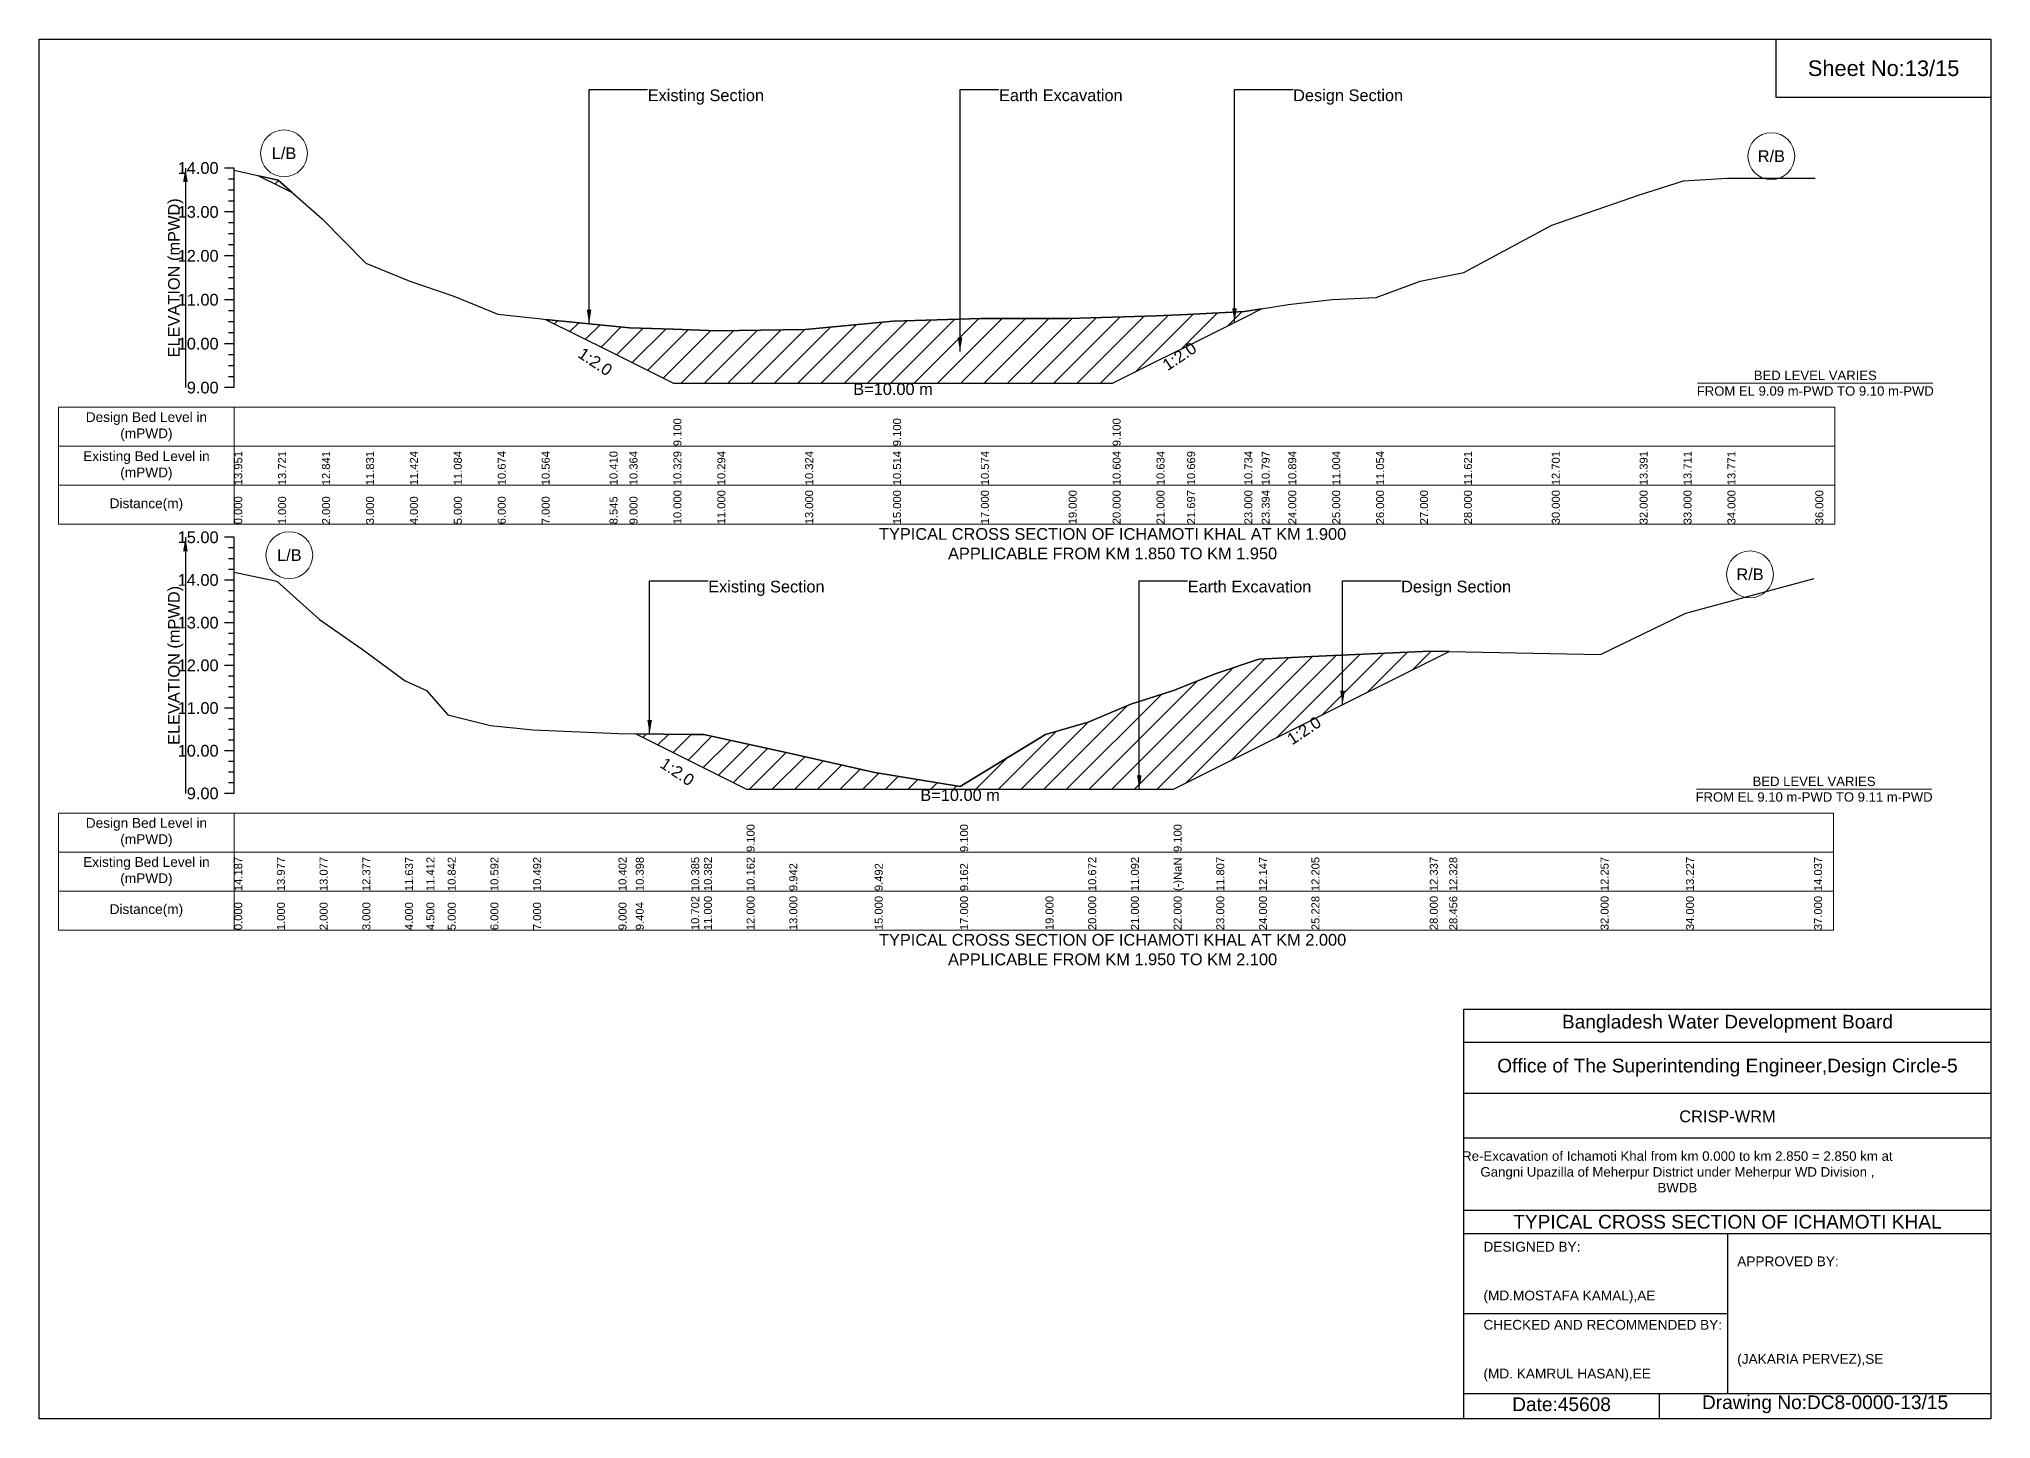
# Model space of a CAD drawing. Header units: inches. Extents: x 91000 to 258649, y -5656 to 4.
# Drawn here: x 220000 to 228000, y -5656 to 0 of the extents above; entities that cross this region are included whole.
import ezdxf

# ---------------------------------------------------------------- set-up
doc = ezdxf.new("R2010")
doc.units = ezdxf.units.IN
doc.header["$LTSCALE"] = 7
doc.header["$MEASUREMENT"] = 0
for name, color, linetype, lineweight in [('Cross section Data Border', 7, 'Continuous', 9), ('Cross Section Labels', 7, 'Continuous', 9), ('Existing_Bed_Level for Xsection', 7, 'Continuous', 25)]:
    doc.layers.add(name, color=color, linetype=linetype, lineweight=lineweight)
doc.styles.get("Standard").update_dxf_attribs({"font": 'arial.ttf'})
doc.dimstyles.get("Standard").update_dxf_attribs({"dimtxt": 0.18, "dimasz": 0.18, "dimexe": 0.18, "dimexo": 0.0625, "dimgap": 0.09, "dimtad": 0, "dimtih": 1, "dimtoh": 1, "dimdec": 4, "dimzin": 0, "dimdsep": 46, "dimtxsty": 'Standard', "dimcen": 0.09, "dimadec": 0, "dimazin": 0, "dimtfac": 1, "dimtdec": 4, "dimtofl": 0, "dimtmove": 0, "dimatfit": 3, "dimfxl": 1, "dimtolj": 1, "dimtzin": 0, "dimarcsym": 0})

msp = doc.modelspace()

# ---------------------------------------------------------------- hatches: boundary and pattern name
at = {"layer": 'Existing_Bed_Level for Xsection'}
h = msp.add_hatch(dxfattribs=at)
h.set_pattern_fill('ANSI31', color=256, scale=540, style=0)
h.paths.add_polyline_path([(220899.3, -560.6), (220980, -600.9), (221037.3, -629.6), (220980, -579.1)])
h = msp.add_hatch(dxfattribs=at)
h.set_pattern_fill('ANSI31', color=256, scale=540, style=0)
h.paths.add_polyline_path([(222076.2, -1149), (222338.1, -1280), (222420, -1320.9), (222600, -1410.9), (222780, -1410.9), (223140, -1410.9), (223500, -1410.9), (223860, -1410.9), (224220, -1410.9), (224400, -1410.9), (224580, -1320.9), (224705.5, -1258.2), (224940, -1140.9), (225010.9, -1105.4), (224940, -1116.8), (224705.5, -1128.5), (224580, -1134.8), (224400, -1140.2), (224220, -1145.6), (223860, -1145.6), (223500, -1156.4), (223140, -1190.6), (222780, -1196), (222600, -1189.7), (222420, -1183.4), (222338.1, -1175.2)])
h = msp.add_hatch(dxfattribs=at)
h.set_pattern_fill('ANSI31', color=256, scale=525, style=0)
h.paths.add_polyline_path([(222445.7, -2847.7), (222672.9, -2961.3), (222725, -2987.4), (222900, -3074.9), (223075, -3074.9), (223425, -3074.9), (223775, -3074.9), (224125, -3074.9), (224300, -3074.9), (224475, -3074.9), (224650, -3074.9), (224825, -2987.4), (225000, -2899.9), (225214.9, -2792.4), (225700, -2549.9), (225779.8, -2510), (225700, -2508.4), (225214.9, -2531.4), (225000, -2541.6), (224825, -2601.1), (224650, -2670.3), (224475, -2726.3), (224300, -2799.8), (224125, -2850.5), (223775, -3064), (223425, -3006.2), (223075, -2927.5), (222900, -2889), (222725, -2850.5), (222672.9, -2850)])

# ---------------------------------------------------------------- linework, layer by layer
for points in [[(220000, 0), (228000, 0), (228000, -5656), (220000, -5656)], [(227120, 0), (228000, 0), (228000, -240), (227120, -240)]]:
    msp.add_lwpolyline(points, close=True)
for points in [[(225840, -5656), (225840, -3976), (228000, -3976)], [(225840, -4112), (228000, -4112)], [(225840, -4320), (228000, -4320)], [(225840, -4504), (228000, -4504)], [(225840, -4800), (228000, -4800)], [(225840, -4896), (228000, -4896)], [(226920, -4896), (226920, -5552)], [(225840, -5224), (226920, -5224)], [(225840, -5552), (228000, -5552)], [(226640, -5552), (226640, -5656)]]:
    msp.add_lwpolyline(points)
at = {"layer": 'Cross section Data Border'}
for points in [[(220080, -1508.9), (227360, -1508.9), (227360, -1988.9), (220080, -1988.9)], [(220080, -3172.4), (227355, -3172.4), (227355, -3652.4), (220080, -3652.4)]]:
    msp.add_lwpolyline(points, close=True, dxfattribs=at)
for points in [[(220800, -1508.9), (220800, -1988.9)], [(220080, -1668.9), (227360, -1668.9)], [(220080, -1828.9), (227360, -1828.9)], [(220800, -3172.4), (220800, -3652.4)], [(220080, -3332.4), (227355, -3332.4)], [(220080, -3492.4), (227355, -3492.4)]]:
    msp.add_lwpolyline(points, dxfattribs=at)
at = {"layer": 'Cross Section Labels'}
for points in [[(226797.8, -1410.9), (227762.2, -1410.9)], [(226792.8, -3074.9), (227757.2, -3074.9)]]:
    msp.add_lwpolyline(points, dxfattribs=at)
for centre in [(221004, -468.4), (227100, -480.1), (221025.9, -2115.5), (227012.5, -2194.3)]:
    msp.add_circle(centre, 96, dxfattribs=at)
at = {"layer": 'Existing_Bed_Level for Xsection'}
for points in [[(220800, -528.9), (220760, -528.9)], [(220800, -1428.9), (220800, -1248.9), (220800, -1068.9), (220800, -888.9), (220800, -708.9), (220800, -528.9)], [(220800, -537.7), (220980, -579.1), (221160, -737.5), (221340, -919.3), (221520, -992.6), (221700, -1053.8), (221880, -1127.6), (222060, -1147.4), (222076.2, -1149), (222338.1, -1175.2), (222420, -1183.4), (222600, -1189.7), (222600, -1189.7), (222780, -1196), (223140, -1190.6), (223500, -1156.4), (223500, -1156.4), (223860, -1145.6), (224220, -1145.6), (224400, -1140.2), (224400, -1140.2), (224580, -1134.8), (224705.5, -1128.5), (224940, -1116.8), (225010.9, -1105.4), (225120, -1088), (225300, -1068.2), (225480, -1059.2), (225660, -992.6), (225840, -957.1), (226200, -762.7), (226560, -638.5), (226740, -580.9), (226920, -570.1), (227280, -570.1)], [(220800, -573.9), (220776, -573.9)], [(220800, -618.9), (220776, -618.9)], [(220800, -708.9), (220760, -708.9)], [(220800, -663.9), (220776, -663.9)], [(220800, -753.9), (220776, -753.9)], [(220800, -798.9), (220776, -798.9)], [(220800, -843.9), (220776, -843.9)], [(220800, -888.9), (220760, -888.9)], [(220800, -933.9), (220776, -933.9)], [(220800, -978.9), (220776, -978.9)], [(220800, -1023.9), (220776, -1023.9)], [(220800, -1068.9), (220760, -1068.9)], [(220800, -1113.9), (220776, -1113.9)], [(220800, -1158.9), (220776, -1158.9)], [(220800, -1248.9), (220760, -1248.9)], [(220800, -1203.9), (220776, -1203.9)], [(220800, -1293.9), (220776, -1293.9)], [(220800, -1338.9), (220776, -1338.9)], [(220800, -1428.9), (220760, -1428.9)], [(220800, -1383.9), (220776, -1383.9)], [(220800, -2042.4), (220760, -2042.4)], [(220800, -3092.4), (220800, -2917.4), (220800, -2742.4), (220800, -2567.4), (220800, -2392.4), (220800, -2217.4), (220800, -2042.4)], [(220800, -2086.1), (220776, -2086.1)], [(220800, -2129.9), (220776, -2129.9)], [(220800, -2217.4), (220760, -2217.4)], [(220800, -2173.6), (220776, -2173.6)], [(220800, -2184.6), (220975, -2221.4), (221150, -2378.9), (221325, -2501.4), (221500, -2630.9), (221587.5, -2670.3), (221675, -2770), (221850, -2813.8), (222025, -2831.3), (222375, -2847), (222445.7, -2847.7), (222672.9, -2850), (222725, -2850.5), (222900, -2889), (222900, -2889), (223075, -2927.5), (223425, -3006.2), (223775, -3064), (223775, -3064), (224125, -2850.5), (224300, -2799.8), (224475, -2726.3), (224650, -2670.3), (224650, -2670.3), (224825, -2601.1), (225000, -2541.6), (225214.9, -2531.4), (225700, -2508.4), (225779.8, -2510), (226400, -2522.4), (226750, -2352.6), (227275, -2210.9)], [(220800, -2261.1), (220776, -2261.1)], [(220800, -2304.9), (220776, -2304.9)], [(220800, -2392.4), (220760, -2392.4)], [(220800, -2348.6), (220776, -2348.6)], [(220800, -2436.1), (220776, -2436.1)], [(220800, -2479.9), (220776, -2479.9)], [(220800, -2523.6), (220776, -2523.6)], [(220800, -2567.4), (220760, -2567.4)], [(220800, -2611.1), (220776, -2611.1)], [(220800, -2654.9), (220776, -2654.9)], [(220800, -2698.6), (220776, -2698.6)], [(220800, -2742.4), (220760, -2742.4)], [(220800, -2786.1), (220776, -2786.1)], [(220800, -2829.9), (220776, -2829.9)], [(220800, -2873.6), (220776, -2873.6)], [(220800, -2917.4), (220760, -2917.4)], [(220800, -2961.1), (220776, -2961.1)], [(220800, -3004.9), (220776, -3004.9)], [(220800, -3092.4), (220760, -3092.4)], [(220800, -3048.6), (220776, -3048.6)]]:
    msp.add_lwpolyline(points, dxfattribs=at)
for points in [[(220899.3, -560.6), (220980, -600.9), (221037.3, -629.6), (220980, -579.1)], [(222076.2, -1149), (222076.2, -1149), (222338.1, -1280), (222420, -1320.9), (222600, -1410.9), (222600, -1410.9), (222780, -1410.9), (223140, -1410.9), (223500, -1410.9), (223500, -1410.9), (223860, -1410.9), (224220, -1410.9), (224400, -1410.9), (224400, -1410.9), (224580, -1320.9), (224705.5, -1258.2), (224940, -1140.9), (225010.9, -1105.4), (225010.9, -1105.4), (225010.9, -1105.4), (224940, -1116.8), (224705.5, -1128.5), (224580, -1134.8), (224400, -1140.2), (224400, -1140.2), (224220, -1145.6), (223860, -1145.6), (223500, -1156.4), (223500, -1156.4), (223140, -1190.6), (222780, -1196), (222600, -1189.7), (222600, -1189.7), (222420, -1183.4), (222338.1, -1175.2), (222076.2, -1149)], [(222445.7, -2847.7), (222445.7, -2847.7), (222672.9, -2961.3), (222725, -2987.4), (222900, -3074.9), (222900, -3074.9), (223075, -3074.9), (223425, -3074.9), (223775, -3074.9), (223775, -3074.9), (224125, -3074.9), (224300, -3074.9), (224475, -3074.9), (224650, -3074.9), (224650, -3074.9), (224825, -2987.4), (225000, -2899.9), (225214.9, -2792.4), (225700, -2549.9), (225779.8, -2510), (225779.8, -2510), (225779.8, -2510), (225700, -2508.4), (225214.9, -2531.4), (225000, -2541.6), (224825, -2601.1), (224650, -2670.3), (224650, -2670.3), (224475, -2726.3), (224300, -2799.8), (224125, -2850.5), (223775, -3064), (223775, -3064), (223425, -3006.2), (223075, -2927.5), (222900, -2889), (222900, -2889), (222725, -2850.5), (222672.9, -2850), (222445.7, -2847.7)]]:
    msp.add_lwpolyline(points, close=True, dxfattribs=at)

# ---------------------------------------------------------------- texts
at = {"attachment_point": 5}
for s, insert, char_height in [('Sheet No:13/15', (227560, -120), 64), ('Bangladesh Water Development Board', (226920, -4036), 56), ('Office of The Superintending Engineer,Design Circle-5', (226920, -4216), 56)]:
    msp.add_mtext(s, dxfattribs=dict(at, insert=insert, char_height=char_height))
for s, insert, char_height, width, attachment_point in [('CRISP-WRM', (226920, -4416), 48, 2240, 5), ('Re-Excavation of Ichamoti Khal from km 0.000 to km 2.850 = 2.850 km at^JGangni Upazilla of Meherpur District under Meherpur WD Division ,^JBWDB', (226714.8, -4643.3), 38.88, 1749.6, 5), ('TYPICAL CROSS SECTION OF ICHAMOTI KHAL', (226920, -4848), 56, 2240, 5), ('DESIGNED BY:^J^J^J(MD.MOSTAFA KAMAL),AE', (225920, -5056), 40, 1120, 4), ('APPROVED BY:^J^J^J^J^J^J(JAKARIA PERVEZ),SE', (226960, -5216), 40, 1120, 4), ('CHECKED AND RECOMMENDED BY:^J^J^J(MD. KAMRUL HASAN),EE', (225920, -5376), 40, 1120, 4), ('Date:45608', (226240, -5596), 56, 1120, 5), ('Drawing No:DC8-0000-13/15', (227320, -5596), 56, 1760, 5)]:
    msp.add_mtext(s, dxfattribs=dict(insert=insert, char_height=char_height, width=width, attachment_point=attachment_point))
at = {"layer": 'Cross section Data Border', "char_height": 40, "width": 640, "attachment_point": 5}
for s, insert in [('Design Bed Level in (mPWD)', (220440, -1588.9)), ('Existing Bed Level in (mPWD)', (220440, -1748.9)), ('Distance(m)', (220440, -1908.9)), ('Design Bed Level in (mPWD)', (220440, -3252.4)), ('Existing Bed Level in (mPWD)', (220440, -3412.4)), ('Distance(m)', (220440, -3572.4))]:
    msp.add_mtext(s, dxfattribs=dict(at, insert=insert))
at = {"layer": 'Cross Section Labels'}
for s, insert, char_height, attachment_point in [('Existing Section', (222494.4, -206.6), 48, 1), ('Earth Excavation', (223934.4, -206.6), 48, 1), ('Design Section', (225139.8, -206.6), 48, 1), ('L/B', (221004, -468.4), 48, 5), ('R/B', (227100, -480.1), 48, 5), ('BED LEVEL VARIES ^JFROM EL 9.09 m-PWD TO 9.10 m-PWD', (227280, -1410.9), 38.4, 5), ('B=10.00 m', (223500, -1410.9), 48, 2), ('TYPICAL CROSS SECTION OF ICHAMOTI KHAL AT KM 1.900^JAPPLICABLE FROM KM 1.850 TO KM 1.950', (224400, -2068.9), 48, 5), ('L/B', (221025.9, -2115.5), 48, 5), ('Existing Section', (222742.5, -2220.3), 48, 1), ('Earth Excavation', (224707.7, -2220.3), 48, 1), ('Design Section', (225582.4, -2220.3), 48, 1), ('R/B', (227012.5, -2194.3), 48, 5), ('BED LEVEL VARIES ^JFROM EL 9.10 m-PWD TO 9.11 m-PWD', (227275, -3074.9), 38.4, 5), ('B=10.00 m', (223775, -3074.9), 48, 2), ('TYPICAL CROSS SECTION OF ICHAMOTI KHAL AT KM 2.000^JAPPLICABLE FROM KM 1.950 TO KM 2.100', (224400, -3732.4), 48, 5)]:
    msp.add_mtext(s, dxfattribs=dict(at, insert=insert, char_height=char_height, attachment_point=attachment_point))
at = {"layer": 'Cross Section Labels', "char_height": 48, "attachment_point": 2}
for insert, rotation in [((222293.1, -1302.5), 326.30993), ((224660.5, -1280.7), 33.69007), ((225171.1, -2814.3), 33.69007), ((222629.1, -2983.2), 326.30993)]:
    msp.add_mtext('1:2.0', dxfattribs=dict(at, insert=insert, rotation=rotation))
at = {"layer": 'Existing_Bed_Level for Xsection', "char_height": 48, "attachment_point": 6}
for s, insert in [('14.00', (220736, -528.9)), ('13.00', (220736, -708.9)), ('12.00', (220736, -888.9)), ('11.00', (220736, -1068.9)), ('10.00', (220736, -1248.9)), ('9.00', (220736, -1428.9)), ('15.00', (220736, -2042.4)), ('14.00', (220736, -2217.4)), ('13.00', (220736, -2392.4)), ('12.00', (220736, -2567.4)), ('11.00', (220736, -2742.4)), ('10.00', (220736, -2917.4)), ('9.00', (220736, -3092.4))]:
    msp.add_mtext(s, dxfattribs=dict(at, insert=insert))
at = {"layer": 'Existing_Bed_Level for Xsection', "rotation": 90}
for s, insert, char_height, attachment_point in [('ELEVATION (mPWD)', (220560, -978.9), 48, 5), ('9.100', (222600, -1668.9), 32.8, 1), ('9.100', (223500, -1668.9), 32.8, 1), ('9.100', (224400, -1668.9), 32.8, 1), ('13.951', (220800, -1828.9), 32.8, 1), ('13.721', (220980, -1828.9), 32.8, 1), ('12.841', (221160, -1828.9), 32.8, 1), ('11.831', (221340, -1828.9), 32.8, 1), ('11.424', (221520, -1828.9), 32.8, 1), ('11.084', (221700, -1828.9), 32.8, 1), ('10.674', (221880, -1828.9), 32.8, 1), ('10.564', (222060, -1828.9), 32.8, 1), ('10.410', (222338.1, -1828.9), 32.8, 1), ('10.364', (222420, -1828.9), 32.8, 1), ('10.329', (222600, -1828.9), 32.8, 1), ('10.294', (222780, -1828.9), 32.8, 1), ('10.324', (223140, -1828.9), 32.8, 1), ('10.514', (223500, -1828.9), 32.8, 1), ('10.574', (223860, -1828.9), 32.8, 1), ('10.604', (224400, -1828.9), 32.8, 1), ('10.634', (224580, -1828.9), 32.8, 1), ('10.669', (224705.5, -1828.9), 32.8, 1), ('10.734', (224940, -1828.9), 32.8, 1), ('10.797', (225010.9, -1828.9), 32.8, 1), ('10.894', (225120, -1828.9), 32.8, 1), ('11.004', (225300, -1828.9), 32.8, 1), ('11.054', (225480, -1828.9), 32.8, 1), ('11.621', (225840, -1828.9), 32.8, 1), ('12.701', (226200, -1828.9), 32.8, 1), ('13.391', (226560, -1828.9), 32.8, 1), ('13.711', (226740, -1828.9), 32.8, 1), ('13.771', (226920, -1828.9), 32.8, 1), ('0.000', (220800, -1988.9), 32.8, 1), ('1.000', (220980, -1988.9), 32.8, 1), ('2.000', (221160, -1988.9), 32.8, 1), ('3.000', (221340, -1988.9), 32.8, 1), ('4.000', (221520, -1988.9), 32.8, 1), ('5.000', (221700, -1988.9), 32.8, 1), ('6.000', (221880, -1988.9), 32.8, 1), ('7.000', (222060, -1988.9), 32.8, 1), ('8.545', (222338.1, -1988.9), 32.8, 1), ('9.000', (222420, -1988.9), 32.8, 1), ('10.000', (222600, -1988.9), 32.8, 1), ('11.000', (222780, -1988.9), 32.8, 1), ('13.000', (223140, -1988.9), 32.8, 1), ('15.000', (223500, -1988.9), 32.8, 1), ('17.000', (223860, -1988.9), 32.8, 1), ('19.000', (224220, -1988.9), 32.8, 1), ('20.000', (224400, -1988.9), 32.8, 1), ('21.000', (224580, -1988.9), 32.8, 1), ('21.697', (224705.5, -1988.9), 32.8, 1), ('23.000', (224940, -1988.9), 32.8, 1), ('23.394', (225010.9, -1988.9), 32.8, 1), ('24.000', (225120, -1988.9), 32.8, 1), ('25.000', (225300, -1988.9), 32.8, 1), ('26.000', (225480, -1988.9), 32.8, 1), ('27.000', (225660, -1988.9), 32.8, 1), ('28.000', (225840, -1988.9), 32.8, 1), ('30.000', (226200, -1988.9), 32.8, 1), ('32.000', (226560, -1988.9), 32.8, 1), ('33.000', (226740, -1988.9), 32.8, 1), ('34.000', (226920, -1988.9), 32.8, 1), ('36.000', (227280, -1988.9), 32.8, 1), ('ELEVATION (mPWD)', (220560, -2567.4), 48, 5), ('9.100', (222900, -3332.4), 32.8, 1), ('9.100', (223775, -3332.4), 32.8, 1), ('9.100', (224650, -3332.4), 32.8, 1), ('14.187', (220800, -3492.4), 32.8, 1), ('13.977', (220975, -3492.4), 32.8, 1), ('13.077', (221150, -3492.4), 32.8, 1), ('12.377', (221325, -3492.4), 32.8, 1), ('11.637', (221500, -3492.4), 32.8, 1), ('11.412', (221587.5, -3492.4), 32.8, 1), ('10.842', (221675, -3492.4), 32.8, 1), ('10.592', (221850, -3492.4), 32.8, 1), ('10.492', (222025, -3492.4), 32.8, 1), ('10.402', (222375, -3492.4), 32.8, 1), ('10.398', (222445.7, -3492.4), 32.8, 1), ('10.385', (222672.9, -3492.4), 32.8, 1), ('10.382', (222725, -3492.4), 32.8, 1), ('10.162', (222900, -3492.4), 32.8, 1), ('10.672', (224300, -3492.4), 32.8, 1), ('11.092', (224475, -3492.4), 32.8, 1), ('(-)NaN', (224650, -3492.4), 32.8, 1), ('11.807', (224825, -3492.4), 32.8, 1), ('12.147', (225000, -3492.4), 32.8, 1), ('12.205', (225214.9, -3492.4), 32.8, 1), ('12.337', (225700, -3492.4), 32.8, 1), ('12.328', (225779.8, -3492.4), 32.8, 1), ('12.257', (226400, -3492.4), 32.8, 1), ('13.227', (226750, -3492.4), 32.8, 1), ('14.037', (227275, -3492.4), 32.8, 1), ('9.942', (223075, -3492.4), 32.8, 1), ('9.492', (223425, -3492.4), 32.8, 1), ('9.162', (223775, -3492.4), 32.8, 1), ('10.702', (222672.9, -3652.4), 32.8, 1), ('11.000', (222725, -3652.4), 32.8, 1), ('12.000', (222900, -3652.4), 32.8, 1), ('13.000', (223075, -3652.4), 32.8, 1), ('15.000', (223425, -3652.4), 32.8, 1), ('17.000', (223775, -3652.4), 32.8, 1), ('19.000', (224125, -3652.4), 32.8, 1), ('20.000', (224300, -3652.4), 32.8, 1), ('21.000', (224475, -3652.4), 32.8, 1), ('22.000', (224650, -3652.4), 32.8, 1), ('23.000', (224825, -3652.4), 32.8, 1), ('24.000', (225000, -3652.4), 32.8, 1), ('25.228', (225214.9, -3652.4), 32.8, 1), ('28.000', (225700, -3652.4), 32.8, 1), ('28.456', (225779.8, -3652.4), 32.8, 1), ('32.000', (226400, -3652.4), 32.8, 1), ('34.000', (226750, -3652.4), 32.8, 1), ('37.000', (227275, -3652.4), 32.8, 1), ('0.000', (220800, -3652.4), 32.8, 1), ('1.000', (220975, -3652.4), 32.8, 1), ('2.000', (221150, -3652.4), 32.8, 1), ('3.000', (221325, -3652.4), 32.8, 1), ('4.000', (221500, -3652.4), 32.8, 1), ('4.500', (221587.5, -3652.4), 32.8, 1), ('5.000', (221675, -3652.4), 32.8, 1), ('6.000', (221850, -3652.4), 32.8, 1), ('7.000', (222025, -3652.4), 32.8, 1), ('9.000', (222375, -3652.4), 32.8, 1), ('9.404', (222445.7, -3652.4), 32.8, 1)]:
    msp.add_mtext(s, dxfattribs=dict(at, insert=insert, char_height=char_height, attachment_point=attachment_point))

# ---------------------------------------------------------------- leaders
at = {"layer": 'Cross Section Labels', "annotation_type": 0, "has_hookline": 1, "hookline_direction": 0}
for points, text_width in [([(222254.4, -1166.8), (222254.4, -206.6), (222494.3, -206.6)], 467.2), ([(223774.6, -1280.4), (223774.6, -206.6), (223934.3, -206.6)], 497), ([(224899.8, -1161), (224899.8, -206.6), (225139.7, -206.6)], 441.2), ([(222502.5, -2848.3), (222502.5, -2220.3), (222742.4, -2220.3)], 467.2), ([(224509.4, -3074.9), (224509.4, -2220.3), (224707.6, -2220.3)], 497), ([(225342.4, -2728.7), (225342.4, -2220.3), (225582.3, -2220.3)], 441.2)]:
    msp.add_leader(points, dimstyle='Standard', override={"dimasz": 57.6}, dxfattribs=dict(at, text_width=text_width))
at = {"layer": 'Existing_Bed_Level for Xsection'}
for points in [[(220600, -528.9), (220600, -1428.9)], [(220600, -2042.4), (220600, -3092.4)]]:
    msp.add_leader(points, dimstyle='Standard', override={"dimasz": 57.6}, dxfattribs=at)

doc.saveas('drawing.dxf')
